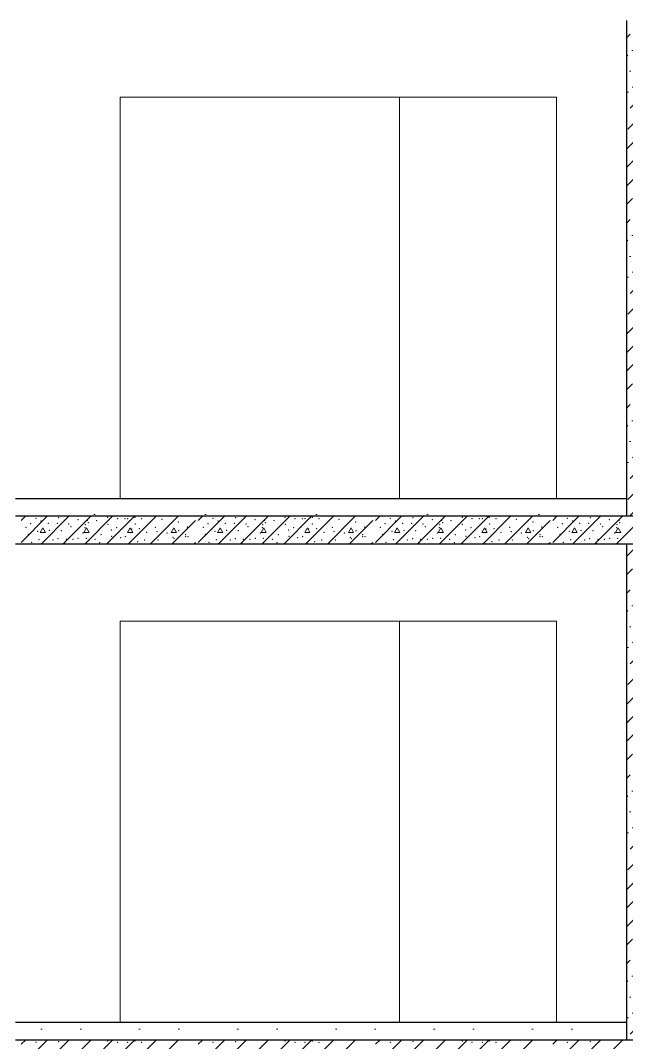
# Model space of a CAD drawing. Header units: millimetres. Extents: x 18162 to 7085488, y 72188 to 247925.
# Drawn here: x 4244242 to 4247714, y 137638 to 143493 of the extents above; entities that cross this region are included whole.
import ezdxf

# ---------------------------------------------------------------- set-up
doc = ezdxf.new("R2010")
doc.units = ezdxf.units.MM
doc.header["$MEASUREMENT"] = 0
doc.layers.add('Archicad Doors', color=7, linetype='Continuous')
doc.layers.add('Structural - Bearing', color=7, linetype='Continuous')
pattern_1 = [(45, (4294986.58, 104752.7), (-106.066, 106.066), [112.5, -37.5, 0, -37.5]), (45, (4294999.84, 104872.03), (-106.066, 106.066), [112.5, -37.5, 0, -37.5])]
pattern_2 = [(0, (4294986.6, 104752.7), (0, 1169.134), [73.125, -601.875]), (0, (4295324.1, 105337.3), (0, 1169.134), [73.125, -601.875]), (60, (4294986.6, 104752.7), (-1012.5, 584.567), [73.125, -601.875]), (60, (4295661.6, 104752.7), (-1012.5, 584.567), [73.125, -601.875]), (120, (4295059.7, 104752.7), (1012.5, 584.567), [73.125, -601.875]), (120, (4295734.7, 104752.7), (1012.5, 584.567), [73.125, -601.875]), (0, (4294986.58, 104865.2), (0, 225), [0, -225, 0, -337.5]), (45, (4295099.08, 104865.2), (-159.099, 159.099), [0, -168.75, 0, -281.25])]

# ---------------------------------------------------------------- blocks, each defined once
blk = doc.blocks.new('*X1400', base_point=(4294986.6, 104752.7))
at = {"layer": 'Structural - Bearing', "color": 7, "linetype": 'Continuous', "lineweight": 9}
for p, q in [((4244245.4, 137628.2), (4244269.9, 137652.7)), ((4244245.4, 137503.2), (4244394.9, 137652.7)), ((4244359.9, 137492.7), (4244519.9, 137652.7)), ((4244484.9, 137492.7), (4244644.9, 137652.7)), ((4244609.9, 137492.7), (4244769.9, 137652.7)), ((4244734.9, 137492.7), (4244894.9, 137652.7)), ((4244859.9, 137492.7), (4245019.9, 137652.7)), ((4244984.9, 137492.7), (4245144.9, 137652.7)), ((4245260.5, 137628.2), (4245285, 137652.7)), ((4245260.5, 137503.2), (4245410, 137652.7)), ((4245375, 137492.7), (4245535, 137652.7)), ((4245500, 137492.7), (4245660, 137652.7)), ((4245625, 137492.7), (4245785, 137652.7)), ((4245750, 137492.7), (4245910, 137652.7)), ((4245875, 137492.7), (4246035, 137652.7)), ((4246000, 137492.7), (4246160, 137652.7)), ((4246275.7, 137628.2), (4246300.1, 137652.7)), ((4246275.7, 137503.2), (4246425.1, 137652.7)), ((4246390.1, 137492.7), (4246550.1, 137652.7)), ((4246515.1, 137492.7), (4246675.1, 137652.7)), ((4246640.1, 137492.7), (4246800.1, 137652.7)), ((4246765.1, 137492.7), (4246925.1, 137652.7)), ((4246890.1, 137492.7), (4247050.1, 137652.7)), ((4247015.1, 137492.7), (4247175.1, 137652.7)), ((4247290.8, 137628.2), (4247315.3, 137652.7)), ((4247290.8, 137503.2), (4247440.3, 137652.7)), ((4247405.3, 137492.7), (4247565.3, 137652.7)), ((4247530.3, 137492.7), (4247690.3, 137652.7))]:
    blk.add_line(p, q, dxfattribs=at)
for p in [(4244330.1, 137640.4), (4244460.2, 137644.3), (4244742.1, 137647.2), (4244798.9, 137639.1), (4244856.7, 137639.6), (4244898.4, 137647.3), (4244936.6, 137639.1), (4245345.2, 137640.4), (4245475.3, 137644.3), (4245757.2, 137647.2), (4245814, 137639.1), (4245871.8, 137639.6), (4245913.5, 137647.3), (4245951.8, 137639.1), (4246360.4, 137640.4), (4246490.4, 137644.3), (4246772.3, 137647.2), (4246829.1, 137639.1), (4246886.9, 137639.6), (4246928.6, 137647.3), (4246966.9, 137639.1), (4247375.5, 137640.4), (4247505.6, 137644.3)]:
    blk.add_point(p, dxfattribs=at)
blk = doc.blocks.new('*X1413', base_point=(4294986.6, 104752.7))
at = {"layer": 'Structural - Bearing', "color": 7, "linetype": 'Continuous', "lineweight": 9}
for p, q in [((4244245.4, 140628.3), (4244269.8, 140652.7)), ((4244245.4, 140503.3), (4244394.8, 140652.7)), ((4244359.8, 140492.7), (4244519.8, 140652.7)), ((4244484.8, 140492.7), (4244644.8, 140652.7)), ((4244609.8, 140492.7), (4244769.8, 140652.7)), ((4244734.8, 140492.7), (4244894.8, 140652.7)), ((4244859.8, 140492.7), (4245019.8, 140652.7)), ((4244984.8, 140492.7), (4245144.8, 140652.7)), ((4245109.8, 140492.7), (4245245.4, 140628.3)), ((4245260.5, 140628.3), (4245285, 140652.7)), ((4245260.5, 140503.3), (4245410, 140652.7)), ((4245375, 140492.7), (4245535, 140652.7)), ((4245500, 140492.7), (4245660, 140652.7)), ((4245625, 140492.7), (4245785, 140652.7)), ((4245750, 140492.7), (4245910, 140652.7)), ((4245875, 140492.7), (4246035, 140652.7)), ((4246000, 140492.7), (4246160, 140652.7)), ((4246125, 140492.7), (4246260.5, 140628.3)), ((4246275.7, 140628.3), (4246300.1, 140652.7)), ((4246275.7, 140503.3), (4246425.1, 140652.7)), ((4246390.1, 140492.7), (4246550.1, 140652.7)), ((4246515.1, 140492.7), (4246675.1, 140652.7)), ((4246640.1, 140492.7), (4246800.1, 140652.7)), ((4246765.1, 140492.7), (4246925.1, 140652.7)), ((4246890.1, 140492.7), (4247050.1, 140652.7)), ((4247015.1, 140492.7), (4247175.1, 140652.7)), ((4247140.1, 140492.7), (4247275.7, 140628.3)), ((4247290.8, 140628.3), (4247315.2, 140652.7)), ((4247290.8, 140503.3), (4247440.2, 140652.7)), ((4247405.2, 140492.7), (4247565.2, 140652.7)), ((4247530.2, 140492.7), (4247690.2, 140652.7)), ((4247655.2, 140492.7), (4247815.2, 140652.7)), ((4244355.3, 140560.6), (4244370.4, 140586.6)), ((4244370.4, 140586.6), (4244385.3, 140560.6)), ((4244605.3, 140560.6), (4244620.4, 140586.6)), ((4244620.4, 140586.6), (4244635.3, 140560.6)), ((4244855.3, 140560.6), (4244870.4, 140586.6)), ((4244870.4, 140586.6), (4244885.3, 140560.6)), ((4245105.3, 140560.6), (4245120.4, 140586.6)), ((4245120.4, 140586.6), (4245135.3, 140560.6)), ((4245370.4, 140560.6), (4245385.5, 140586.6)), ((4245385.5, 140586.6), (4245400.4, 140560.6)), ((4245620.4, 140560.6), (4245635.5, 140586.6)), ((4245635.5, 140586.6), (4245650.4, 140560.6)), ((4245870.4, 140560.6), (4245885.5, 140586.6)), ((4245885.5, 140586.6), (4245900.4, 140560.6)), ((4246120.4, 140560.6), (4246135.5, 140586.6)), ((4246135.5, 140586.6), (4246150.4, 140560.6)), ((4246385.5, 140560.6), (4246400.7, 140586.6)), ((4246400.7, 140586.6), (4246415.6, 140560.6)), ((4246635.5, 140560.6), (4246650.7, 140586.6)), ((4246650.7, 140586.6), (4246665.6, 140560.6)), ((4246885.5, 140560.6), (4246900.7, 140586.6)), ((4246900.7, 140586.6), (4246915.6, 140560.6)), ((4247135.5, 140560.6), (4247150.7, 140586.6)), ((4247150.7, 140586.6), (4247165.6, 140560.6)), ((4247400.7, 140560.6), (4247415.8, 140586.6)), ((4247415.8, 140586.6), (4247430.7, 140560.6)), ((4247650.7, 140560.6), (4247665.8, 140586.6)), ((4247665.8, 140586.6), (4247680.7, 140560.6)), ((4244385.3, 140560.6), (4244355.3, 140560.6)), ((4244635.3, 140560.6), (4244605.3, 140560.6)), ((4244885.3, 140560.6), (4244855.3, 140560.6)), ((4245135.3, 140560.6), (4245105.3, 140560.6)), ((4245400.4, 140560.6), (4245370.4, 140560.6)), ((4245650.4, 140560.6), (4245620.4, 140560.6)), ((4245900.4, 140560.6), (4245870.4, 140560.6)), ((4246150.4, 140560.6), (4246120.4, 140560.6)), ((4246415.6, 140560.6), (4246385.5, 140560.6)), ((4246665.6, 140560.6), (4246635.5, 140560.6)), ((4246915.6, 140560.6), (4246885.5, 140560.6)), ((4247165.6, 140560.6), (4247135.5, 140560.6)), ((4247430.7, 140560.6), (4247400.7, 140560.6)), ((4247680.7, 140560.6), (4247650.7, 140560.6)), ((4245234.8, 140492.7), (4245245.4, 140503.3)), ((4246250, 140492.7), (4246260.5, 140503.3)), ((4247265.1, 140492.7), (4247275.7, 140503.3))]:
    blk.add_line(p, q, dxfattribs=at)
for p in [(4244330.1, 140640.5), (4244359.3, 140625.9), (4244460.2, 140644.3), (4244570.9, 140634), (4244624.9, 140628.8), (4244678.9, 140627.3), (4244742.1, 140647.3), (4244798.9, 140639.2), (4244841.2, 140638.1), (4244856.7, 140639.6), (4244898.4, 140647.4), (4244936.6, 140639.2), (4245052.1, 140635), (4245345.2, 140640.5), (4245374.4, 140625.9), (4245475.3, 140644.3), (4245586, 140634), (4245640, 140628.8), (4245694.1, 140627.3), (4245757.2, 140647.3), (4245814, 140639.2), (4245856.3, 140638.1), (4245871.8, 140639.6), (4245913.5, 140647.4), (4245951.8, 140639.2), (4246067.2, 140635), (4246360.4, 140640.5), (4246389.6, 140625.9), (4246490.4, 140644.3), (4246601.2, 140634), (4246655.1, 140628.8), (4246709.2, 140627.3), (4246772.3, 140647.3), (4246829.1, 140639.2), (4246871.5, 140638.1), (4246886.9, 140639.6), (4246928.6, 140647.4), (4246966.9, 140639.2), (4247082.4, 140635), (4247375.5, 140640.5), (4247404.7, 140625.9), (4247505.6, 140644.3), (4247616.3, 140634), (4247670.2, 140628.8), (4244273.5, 140588.9), (4244300.5, 140610.4), (4244340.4, 140567.1), (4244400.8, 140611.8), (4244408, 140572.9), (4244452.5, 140611.5), (4244475.6, 140569.6), (4244518.2, 140607.6), (4244531.1, 140594.1), (4244612.1, 140587.7), (4244614, 140604.1), (4244629.9, 140615.3), (4244691.3, 140574.2), (4244743.8, 140607.2), (4244762.8, 140573.5), (4244792.4, 140587.7), (4244833.6, 140591.5), (4244878.7, 140579.9), (4244899.1, 140608.8), (4244923.8, 140581.8), (4245013.8, 140589.6), (4245023.4, 140564.9), (4245147.2, 140619.5), (4245149.1, 140569.6), (4245198.1, 140591.5), (4245288.6, 140588.9), (4245315.6, 140610.4), (4245355.5, 140567.1), (4245415.9, 140611.8), (4245423.1, 140572.9), (4245467.6, 140611.5), (4245490.8, 140569.6), (4245533.3, 140607.6), (4245546.2, 140594.1), (4245627.3, 140587.7), (4245629.2, 140604.1), (4245645.1, 140615.3), (4245706.4, 140574.2), (4245759, 140607.2), (4245777.9, 140573.5), (4245807.5, 140587.7), (4245848.8, 140591.5), (4245893.8, 140579.9), (4245914.2, 140608.8), (4245939, 140581.8), (4246028.9, 140589.6), (4246038.5, 140564.9), (4246162.3, 140619.5), (4246164.3, 140569.6), (4246213.2, 140591.5), (4246303.7, 140588.9), (4246330.7, 140610.4), (4246370.7, 140567.1), (4246431, 140611.8), (4246438.3, 140572.9), (4246482.8, 140611.5), (4246505.9, 140569.6), (4246548.4, 140607.6), (4246561.4, 140594.1), (4246642.4, 140587.7), (4246644.3, 140604.1), (4246660.2, 140615.3), (4246721.6, 140574.2), (4246774.1, 140607.2), (4246793.1, 140573.5), (4246822.7, 140587.7), (4246863.9, 140591.5), (4246909, 140579.9), (4246929.3, 140608.8), (4246954.1, 140581.8), (4247044, 140589.6), (4247053.7, 140564.9), (4247177.4, 140619.5), (4247179.4, 140569.6), (4247228.3, 140591.5), (4247318.8, 140588.9), (4247345.9, 140610.4), (4247385.8, 140567.1), (4247446.2, 140611.8), (4247453.4, 140572.9), (4247497.9, 140611.5), (4247521, 140569.6), (4247563.6, 140607.6), (4247576.5, 140594.1), (4247657.5, 140587.7), (4247659.4, 140604.1), (4247675.3, 140615.3), (4244286.4, 140548.5), (4244347.9, 140519.1), (4244428.8, 140516.5), (4244457.6, 140524.6), (4244504.3, 140520.6), (4244542.2, 140521.6), (4244572.2, 140527.1), (4244600.1, 140557.7), (4244618.6, 140525.8), (4244669.7, 140520.4), (4244703.6, 140546.5), (4244764.5, 140538.3), (4244815.2, 140529.5), (4244842.8, 140535.6), (4244873.5, 140559.3), (4244913, 140507.5), (4244952.5, 140517.6), (4244965.5, 140560.6), (4245029.7, 140516), (4245081.7, 140557.6), (4245115.6, 140532.9), (4245122.4, 140523.7), (4245187.4, 140546.9), (4245187.5, 140535.1), (4245201.3, 140536.1), (4245301.6, 140548.5), (4245363.1, 140519.1), (4245444, 140516.5), (4245472.7, 140524.6), (4245519.4, 140520.6), (4245557.3, 140521.6), (4245587.3, 140527.1), (4245615.3, 140557.7), (4245633.7, 140525.8), (4245684.8, 140520.4), (4245718.7, 140546.5), (4245779.6, 140538.3), (4245830.4, 140529.5), (4245858, 140535.6), (4245888.7, 140559.3), (4245928.2, 140507.5), (4245967.6, 140517.6), (4245980.6, 140560.6), (4246044.9, 140516), (4246096.9, 140557.6), (4246130.7, 140532.9), (4246137.6, 140523.7), (4246202.5, 140546.9), (4246202.6, 140535.1), (4246216.4, 140536.1), (4246316.7, 140548.5), (4246378.2, 140519.1), (4246459.1, 140516.5), (4246487.9, 140524.6), (4246534.6, 140520.6), (4246572.4, 140521.6), (4246602.5, 140527.1), (4246630.4, 140557.7), (4246648.8, 140525.8), (4246699.9, 140520.4), (4246733.8, 140546.5), (4246794.8, 140538.3), (4246845.5, 140529.5), (4246873.1, 140535.6), (4246903.8, 140559.3), (4246943.3, 140507.5), (4246982.7, 140517.6), (4246995.7, 140560.6), (4247060, 140516), (4247112, 140557.6), (4247145.9, 140532.9), (4247152.7, 140523.7), (4247217.6, 140546.9), (4247217.7, 140535.1), (4247231.5, 140536.1), (4247331.8, 140548.5), (4247393.3, 140519.1), (4247474.2, 140516.5), (4247503, 140524.6), (4247549.7, 140520.6), (4247587.5, 140521.6), (4247617.6, 140527.1), (4247645.5, 140557.7), (4247663.9, 140525.8), (4244306.5, 140503.7), (4244495.1, 140502.1), (4244696.2, 140500.9), (4245321.6, 140503.7), (4245510.2, 140502.1), (4245711.4, 140500.9), (4246336.8, 140503.7), (4246525.3, 140502.1), (4246726.5, 140500.9), (4247351.9, 140503.7), (4247540.4, 140502.1)]:
    blk.add_point(p, dxfattribs=at)

msp = doc.modelspace()

# ---------------------------------------------------------------- hatches: boundary and pattern name
at = {"layer": 'Structural - Bearing', "linetype": 'Continuous', "lineweight": 9}
h = msp.add_hatch(dxfattribs=at)
h.set_pattern_fill('Dot___Dashed_0003', style=0, pattern_type=2)
h.set_pattern_definition(pattern_1)
h.paths.add_polyline_path([(4247813.1, 143492.7), (4247713.1, 143492.7), (4247713.1, 140652.7), (4247813.1, 140652.7)])
h = msp.add_hatch(dxfattribs=at)
h.set_pattern_fill('Lightweight_Concrete_0003', style=0, pattern_type=2)
h.set_pattern_definition(pattern_2)
h.paths.add_polyline_path([(4244213.1, 140752.7), (4244213.1, 140652.7), (4247713.1, 140652.7), (4247713.1, 140752.7)])
h = msp.add_hatch(dxfattribs=at)
h.set_pattern_fill('Dot___Dashed_0003', style=0, pattern_type=2)
h.set_pattern_definition(pattern_1)
h.paths.add_polyline_path([(4247813.1, 140492.7), (4247713.1, 140492.7), (4247713.1, 137652.7), (4247813.1, 137652.7)])
h = msp.add_hatch(dxfattribs=at)
h.set_pattern_fill('Lightweight_Concrete_0003', style=0, pattern_type=2)
h.set_pattern_definition(pattern_2)
h.paths.add_polyline_path([(4244213.1, 137752.7), (4244213.1, 137652.7), (4247713.1, 137652.7), (4247713.1, 137752.7)])

# ---------------------------------------------------------------- linework, layer by layer
at = {"layer": 'Archicad Doors', "color": 7, "linetype": 'Continuous', "lineweight": 9}
for p, q in [((4244813.1, 140752.7), (4244813.1, 143052.7)), ((4244813.1, 143052.7), (4247313.1, 143052.7)), ((4247313.1, 143052.7), (4247313.1, 140752.7)), ((4244813.1, 137752.7), (4244813.1, 140052.7)), ((4244813.1, 140052.7), (4247313.1, 140052.7)), ((4247313.1, 140052.7), (4247313.1, 137752.7))]:
    msp.add_line(p, q, dxfattribs=at)
at = {"layer": 'Structural - Bearing', "color": 7, "linetype": 'Continuous', "lineweight": 25}
for p, q in [((4247713.1, 143492.7), (4247713.1, 140752.7)), ((4247713.1, 140752.7), (4244213.1, 140752.7)), ((4247713.1, 140752.7), (4247713.1, 140652.7)), ((4247713.1, 140492.7), (4244213.1, 140492.7)), ((4247713.1, 140492.7), (4247713.1, 137752.7)), ((4247813.1, 140492.7), (4247713.1, 140492.7)), ((4247713.1, 137752.7), (4244213.1, 137752.7)), ((4247713.1, 137752.7), (4247713.1, 137652.7))]:
    msp.add_line(p, q, dxfattribs=at)
at = {"layer": 'Structural - Bearing', "color": 7, "linetype": 'Continuous', "lineweight": 9}
for p, q in [((4246413.1, 140752.7), (4246413.1, 143052.7)), ((4246413.1, 137752.7), (4246413.1, 140052.7))]:
    msp.add_line(p, q, dxfattribs=at)
at = {"layer": 'Structural - Bearing', "color": 7, "linetype": 'Continuous', "lineweight": 25, "flags": 128}
for points in [[(4250513.1, 140652.7), (4247813.1, 140652.7), (4247713.1, 140652.7), (4244213.1, 140652.7)], [(4250513.1, 137652.7), (4247813.1, 137652.7), (4247713.1, 137652.7), (4244213.1, 137652.7)]]:
    msp.add_lwpolyline(points, dxfattribs=at)

# ---------------------------------------------------------------- block references
at = {"layer": 'Structural - Bearing', "lineweight": 0}
for name in ['*X1413', '*X1400']:
    msp.add_blockref(name, (4294986.6, 104752.7), dxfattribs=at)

doc.saveas('drawing.dxf')
